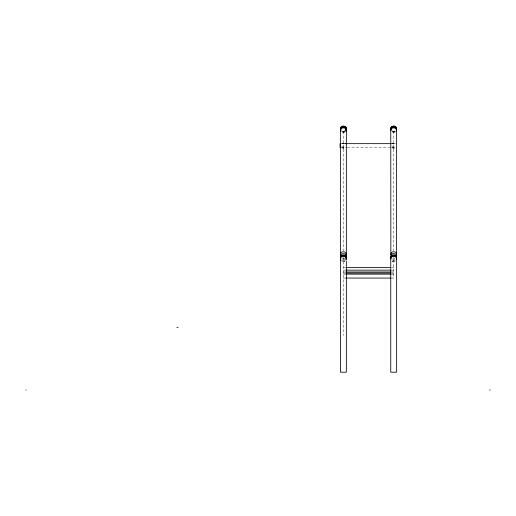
<?xml version="1.0" encoding="UTF-8"?>
<svg xmlns="http://www.w3.org/2000/svg" width="516" height="516" viewBox="0 0 516 516"><rect width="100%" height="100%" fill="white"/><g stroke="black" fill="none" stroke-linecap="round" stroke-linejoin="round"><path stroke-width="0.39" stroke-dasharray="2.58 1.94" d="M344.159 131.277L344.869 131.019M394.463 131.277L395.172 131.019M344.159 261.489L344.869 261.231L342.637 261.509M394.463 261.489L395.172 261.257M344.869 131.064L343.398 131.367L341.927 130.993L343.398 131.412M395.172 131.064L392.94 131.316L391.618 130.613M344.869 260.47L343.398 260.819L341.927 260.445M395.172 260.47L393.702 260.819L391.618 260.012M344.869 131.303L343.398 131.644L341.927 131.277M395.172 131.303L392.94 131.548L391.618 130.858M344.869 259.658L343.398 260L341.927 259.632M395.172 259.658L392.94 259.903L391.618 259.206M344.869 131.722L343.398 132.051L341.927 131.703M395.172 131.722L392.94 131.961L391.618 131.29M344.869 258.219L343.398 258.548L341.927 258.2M395.172 258.219L393.702 258.548L392.231 258.2M344.869 132.322L343.398 132.631L341.927 132.296M395.172 132.322L392.94 132.548L391.618 131.909M394.463 261.522L392.94 261.509L391.618 260.774M391.618 143.467L395.172 143.454M341.927 143.448L344.869 143.454M344.869 143.616L341.927 143.616M395.172 143.616L391.618 143.596M341.618 143.654L344.998 143.654M391.309 143.629L396.701 143.654M341.515 146.963L345.843 146.963M391.818 146.963L396.146 146.963M340.824 147.576L346.41 147.576M347.21 147.576L391.115 147.576M391.818 147.576L396.146 147.576M342.469 148.685L343.695 148.685M392.773 148.685L393.998 148.685M343.398 267.501L344.998 267.501M391.309 267.501L393.702 267.501M343.398 270.139L344.998 270.139M391.309 270.139L393.702 270.139M343.398 271.997L344.998 271.997M391.309 271.997L393.702 271.997M343.398 273.054L344.998 273.054M391.309 273.054L393.702 273.054M343.398 274.138L344.998 274.138M391.309 274.138L393.702 274.138M343.398 278.066L344.998 278.066M391.309 278.066L393.702 278.066L393.702 256.497M392.94 131.27L391.618 130.561M392.231 261.206L392.94 261.483M342.637 261.483L341.321 260.774M393.998 146.963L393.998 149.053L392.773 149.053L392.773 146.963M393.702 131.367L393.702 250.873M343.695 146.963L343.695 149.053L342.469 149.053L342.469 146.963M343.398 131.367L343.398 250.873M343.398 257.045L343.398 335.484"/><path stroke-width="0.77" d="M396.546 259.632C397.668 255.304 389.754 255.22 390.857 259.587M396.546 129.393C397.662 125.027 389.696 125.007 390.857 129.4M396.546 258.851C397.662 254.53 389.761 254.453 390.857 258.806M396.546 129.716C397.63 125.465 389.793 125.388 390.857 129.664M396.546 258.071C397.63 253.82 389.793 253.743 390.857 258.019M396.546 130.187C397.572 126.065 389.851 125.988 390.857 130.142M396.546 256.691C397.572 252.569 389.851 252.492 390.857 256.645M340.85 255.272L340.457 254.065L340.457 130.193C340.637 127.007 346.178 127.071 346.346 130.238L346.346 254.111L345.946 255.31M346.346 130.238L345.946 131.445M340.457 254.065C340.644 250.879 346.178 250.944 346.346 254.111M390.857 254.691L390.76 130.193C390.941 127.007 396.482 127.071 396.643 130.238L396.546 254.73M396.546 130.864L396.643 130.238M390.76 254.065C390.941 250.879 396.482 250.944 396.643 254.111M345.946 130.09L346.242 129.445M345.946 130.038C348.5 124.949 338.244 124.93 340.85 130.051M345.946 259.496C348.513 254.44 338.296 254.362 340.85 259.451M345.946 260.283C348.519 255.214 338.296 255.13 340.85 260.238M345.946 130.348C348.481 125.375 338.328 125.291 340.85 130.303M345.946 258.703C348.481 253.73 338.328 253.653 340.85 258.658M345.946 130.8C348.429 125.975 338.38 125.898 340.85 130.761M345.946 257.297C348.429 252.479 338.38 252.401 340.85 257.258M343.398 126.046C341.411 125.904 339.663 128.232 340.85 130M340.85 143.487L340.457 143.532L340.85 143.577M345.946 143.583L346.346 143.532L345.946 143.487M345.61 143.654L391.115 143.654M345.797 267.501L390.509 267.501M345.797 270.139L390.509 270.139M345.797 271.997L390.509 271.997M345.797 273.054L390.509 273.054M345.797 274.125L390.509 274.138M345.797 278.066L390.509 278.066M176.898 327.454L178.149 327.454M25.8 390.019L26.148 390.019M489.536 390.019L490.2 390.019M344.159 126.143L345.481 126.846L346.346 128.697M396.249 127.407C394.792 124.814 390.025 126.291 390.857 129.348M340.85 131.406L340.457 130.193M390.76 130.193L390.857 130.819M396.643 259.825L396.643 372.197L390.76 372.197L390.76 267.946M390.76 259.78L390.76 266.72M346.346 261.244L346.346 266.727M346.346 267.946L346.346 372.197L340.457 372.197L340.457 260.419M340.025 143.654L340.076 147.576"/></g></svg>
